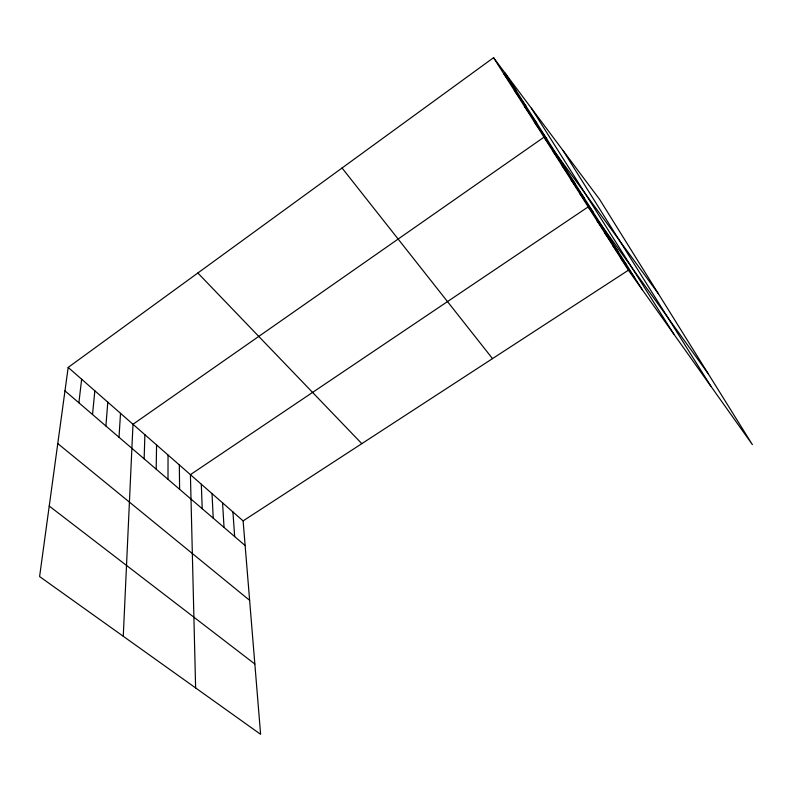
<?xml version="1.0" encoding="UTF-8"?>
<svg xmlns="http://www.w3.org/2000/svg" width="792" height="792" viewBox="0 0 792 792"><rect width="100%" height="100%" fill="white"/><g stroke="black" fill="none" stroke-linecap="round" stroke-linejoin="round"><path stroke-width="1.19" d="M168.003 479.328L168.043 455.034M156.182 469.171L156.569 444.965M144.144 458.845L144.886 434.709M123.265 636.283L132.987 424.274L543.995 137.184L658.419 293.792M119.018 437.263L120.513 413.325M105.9 425.997L107.801 402.178M92.525 414.513L94.842 390.803M78.893 402.801L81.635 379.219M68.181 367.409L39.6 576.566L260.608 734.313L243.114 520.889L68.181 367.409L493.565 57.687L599.722 199.564L752.4 444.649L628.403 270.201L493.565 57.687M243.114 520.889L628.403 270.201M49.233 506.068L254.846 664.013M57.776 443.579L249.629 600.326M64.974 390.862L245.134 545.559M197.851 273.002L361.805 443.659M342.055 168.003L492.515 358.618M504.088 74.27L515.859 90.1M514.384 90.506L526.383 106.722M524.462 106.395L536.679 122.978M534.333 121.948L546.757 138.877M553.192 151.668L565.983 169.24M562.201 165.875L575.17 183.744M571.042 179.804L584.159 197.941M579.714 193.466L592.98 211.87M708.296 373.844L588.208 206.86L190.417 474.655L195.624 687.931M596.554 220.008L610.097 238.897M604.741 232.907L618.413 252.014M612.77 245.57L626.561 264.894M620.661 257.994L634.56 277.517M505.098 73.102L642.411 289.912M531.363 108.197L673.814 334.085M563.092 150.609L710.85 386.189M232.927 511.949L234.68 536.58M222.562 502.861L224.047 527.452M212.028 493.624L213.226 518.156M201.316 484.219L202.217 508.702M179.329 464.934L179.606 489.288"/></g></svg>
